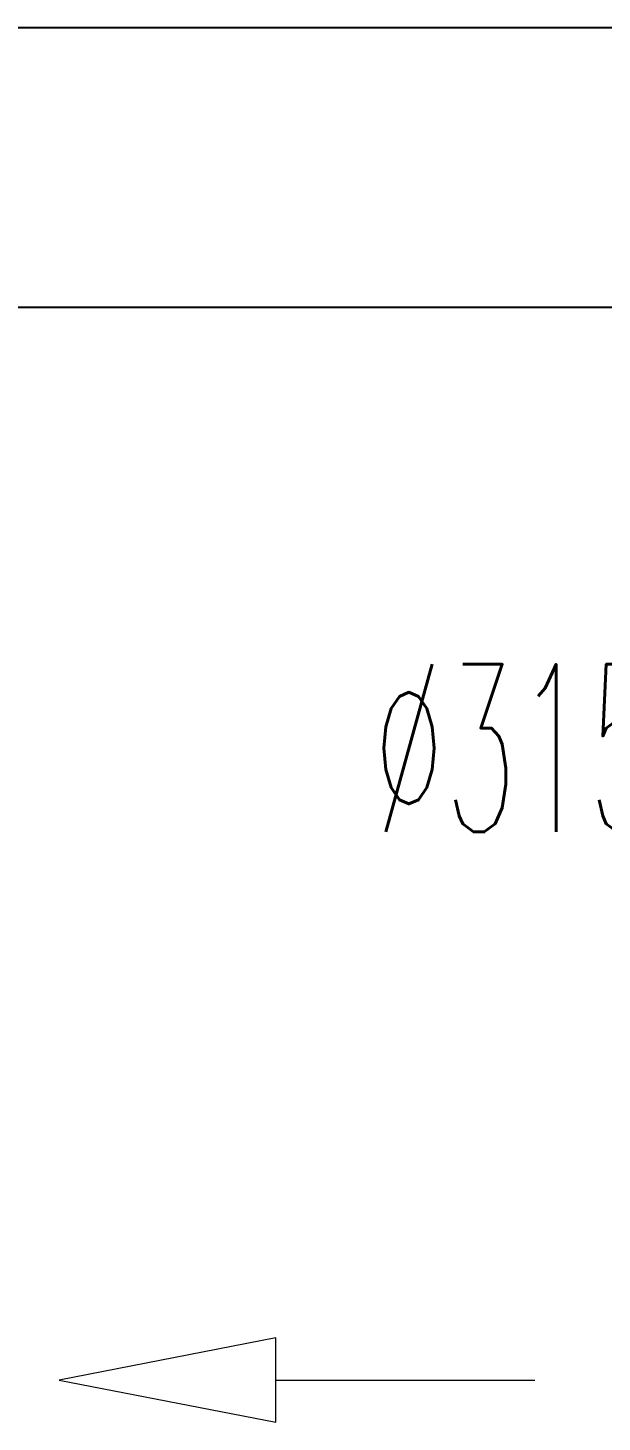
# Model space of a CAD drawing. Header units: inches. Extents: x -172 to 5713, y -54 to 3470.
# Drawn here: x 5529.7 to 5591.4, y 589.3 to 739.1 of the extents above; entities that cross this region are included whole.
import ezdxf
from ezdxf.enums import TextEntityAlignment as Align

# ---------------------------------------------------------------- set-up
doc = ezdxf.new("R2010")
doc.units = ezdxf.units.IN
doc.header["$MEASUREMENT"] = 0
doc.layers.add('MTY-UFLEME-KANALI', color=20, linetype='Continuous')
doc.layers.add('MTY-UFLEME-KANALI-Flex', color=21, linetype='ZIGZAG', lineweight=0)
doc.layers.add('STM-U-MENFEZ', color=2, linetype='Continuous', lineweight=0)
doc.styles.add('CAP', font='simplxtw.shx', dxfattribs={"width": 0.65})
doc.linetypes.add('ZIGZAG', pattern='A,0.0001,-0.2,[131,ltypeshp.shx,S=0.2,R=0,X=-0.2,Y=0],-0.4,[131,ltypeshp.shx,S=0.2,R=180.00002,X=0.2,Y=0],-0.2', length=0.8001)

# ---------------------------------------------------------------- blocks, each defined once
blk = doc.blocks.new('A$C5CD23EDA')
at = {"layer": 'STM-U-MENFEZ'}
blk.add_lwpolyline([(-31.17, 66.79), (-26.65, 66.79), (-31.17, 90.09), (-35.69, 66.79), (-31.17, 66.79), (-31.17, 38.93)], dxfattribs=at)
blk = doc.blocks.new('*U42')
at = {"layer": 'MTY-UFLEME-KANALI-Flex', "ltscale": 0.5}
for p, q in [((-15.75, 5), (-15.75, 63.25)), ((15.75, 5), (15.75, 63.25))]:
    blk.add_line(p, q, dxfattribs=at)
at = {"layer": 'MTY-UFLEME-KANALI-Flex', "linetype": 'ByBlock', "ltscale": 0.5}
for points in [[(15.75, 68.25), (-15.75, 68.25), (-15.75, 63.25), (15.75, 63.25)], [(15.75, 5), (-15.75, 5), (-15.75, 0), (15.75, 0)]]:
    blk.add_lwpolyline(points, close=True, dxfattribs=at)
at = {"layer": 'MTY-UFLEME-KANALI-Flex', "color": 7, "ltscale": 0.5, "style": 'CAP', "width": 0.5}
blk.add_attdef('X', text='', height=18, dxfattribs=at).set_placement((-40.68, 11.88), align=Align.CENTER)

msp = doc.modelspace()

# ---------------------------------------------------------------- linework, layer by layer
at = {"layer": 'MTY-UFLEME-KANALI'}
msp.add_lwpolyline([(5652.7, 709.12), (5652.7, 739.12), (5050.69, 739.12), (5050.69, 709.12)], close=True, dxfattribs=at)

# ---------------------------------------------------------------- block references
msp.add_blockref('*U42', (5622.89, 640.87)).add_auto_attribs({'X': '%%C315'})
at = {"layer": 'MTY-UFLEME-KANALI', "rotation": 90}
msp.add_blockref('A$C5CD23EDA', (5623.11, 625.04), dxfattribs=at)

doc.saveas('drawing.dxf')
